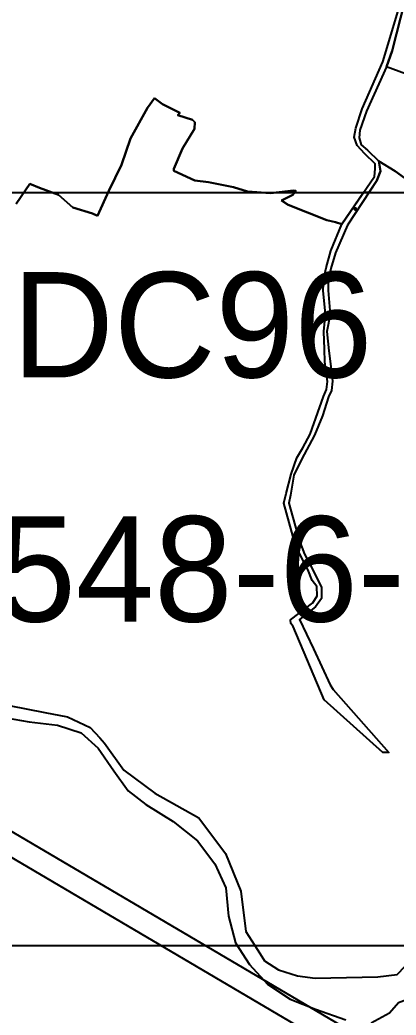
# Model space of a CAD drawing. Extents: x 548357 to 553070, y 1834500 to 1842500.
# Drawn here: x 550708 to 550958, y 1836954 to 1837615 of the extents above; entities that cross this region are included whole.
import ezdxf

# ---------------------------------------------------------------- set-up
doc = ezdxf.new("R2010")
doc.units = 0
for name, color, linetype in [('Level 10', 7, 'Continuous'), ('Level 11', 7, 'Continuous'), ('Level 30', 7, 'Continuous'), ('Level 52', 7, 'Continuous'), ('Level 55', 7, 'Continuous'), ('Level 61', 7, 'Continuous'), ('Level 62', 7, 'Continuous'), ('Level 8', 7, 'Continuous')]:
    doc.layers.add(name, color=color, linetype=linetype)

msp = doc.modelspace()

# ---------------------------------------------------------------- linework, layer by layer
at = {"layer": 'Level 10'}
for points in [[(550963.63, 1837627.04), (550955.24, 1837594.06), (550951.46, 1837583.48), (550938.15, 1837553.99), (550933.72, 1837541.54), (550933.45, 1837536.27), (550934.78, 1837531.64), (550938.94, 1837528.16), (550946.47, 1837520.93), (550947.46, 1837514.18), (550945.12, 1837507.98), (550925.53, 1837478.33), (550917.61, 1837460.04), (550914.48, 1837449.65), (550912.77, 1837442.35), (550912.86, 1837434.85), (550914.11, 1837418.89), (550911.8, 1837407.73), (550913.17, 1837394.88), (550914.52, 1837384.42), (550915.65, 1837374.8), (550914.92, 1837368.51), (550913.02, 1837364.31), (550908.88, 1837351.66), (550903.76, 1837338.95), (550894.97, 1837322.6), (550890.05, 1837312.29), (550887.65, 1837298.94), (550886.56, 1837293.69), (550893.59, 1837269.18), (550896.95, 1837259.91), (550901.88, 1837250.66), (550908.24, 1837237.71), (550908.41, 1837230.39), (550904.25, 1837224.79), (550893.72, 1837216.32), (550903, 1837197), (550914, 1837173), (550916, 1837170), (550953, 1837128), (550949, 1837128), (550910, 1837163), (550889.58, 1837211.68), (550888.05, 1837213.76), (550887.63, 1837216.16), (550902.6, 1837227.55), (550905.4, 1837232.08), (550905.18, 1837238.36), (550902.19, 1837242.27), (550899.31, 1837249.54), (550894.23, 1837259.47), (550890.36, 1837268.07), (550883.33, 1837293.61), (550884.78, 1837300.14), (550888.16, 1837312.88), (550891.9, 1837323.79), (550895.96, 1837330.5), (550900.7, 1837339.41), (550909.65, 1837364.46), (550911.6, 1837369.22), (550912.39, 1837374.54), (550910.58, 1837387.6), (550910.22, 1837395.92), (550909.82, 1837407.73), (550911.05, 1837419.13), (550909.38, 1837435.03), (550909.95, 1837443.09), (550911.34, 1837450.1), (550914.6, 1837461.36), (550921.74, 1837479.08), (550943.45, 1837510.59), (550944.04, 1837515.79), (550943.93, 1837519), (550937.06, 1837525.79), (550932.12, 1837531.28), (550929.93, 1837536.83), (550931.08, 1837542.78), (550935.37, 1837555.68), (550949.05, 1837586.89), (550961.32, 1837627.34)], [(550700.89, 1837159.29), (550724.47, 1837154.71), (550739.66, 1837151.76), (550754.7, 1837144.62), (550760.98, 1837137.83), (550764.15, 1837134.39), (550777.08, 1837116.44), (550797.71, 1837101.01), (550826.84, 1837084.79), (550844.59, 1837061.05), (550854.81, 1837035.95), (550858.09, 1837009.12), (550863.93, 1837000), (550868.71, 1836992.52), (550870.44, 1836989.82), (550879.82, 1836983.79), (550892.49, 1836979.83), (550904.08, 1836978.1), (550945.71, 1836979.02), (550958.6, 1836980.65), (550964, 1836986.12), (550972.62, 1837000), (550974.26, 1837002.64), (550976.94, 1837007)]]:
    msp.add_lwpolyline(points, dxfattribs=at)
at = {"layer": 'Level 11'}
for p, q in [((550930.03, 1837489.11), (550929.4, 1837489.11)), ((550930.65, 1837489.74), (550930.03, 1837489.11)), ((550930.03, 1837489.11), (550930.65, 1837488.49)), ((550930.65, 1837490.36), (550930.65, 1837489.74)), ((550931.28, 1837489.11), (550930.65, 1837489.74)), ((550930.65, 1837488.49), (550931.28, 1837489.11)), ((550930.65, 1837488.49), (550930.65, 1837487.86)), ((550931.9, 1837489.11), (550931.28, 1837489.11))]:
    msp.add_line(p, q, dxfattribs=at)
msp.add_circle((550930.65, 1837489.11), 0.15, dxfattribs=at)
at = {"layer": 'Level 30'}
for points in [[(551348.47, 1837748.51), (550483.82, 1837722.11), (550485.25, 1837709.99), (550679.92, 1837088.91), (551354.55, 1836691.65), (551571.93, 1836563.69), (551789.05, 1836436.87), (552264.96, 1836150.15)], [(550031.93, 1837602.33), (550348.99, 1837684.32), (550351.57, 1837684.99), (550448.4, 1837710.03), (550459.83, 1837721.37), (550468.77, 1837721.65), (550470.52, 1837706.85), (550667.33, 1837078.92), (551346.93, 1836678.72), (551564.34, 1836550.75), (551781.4, 1836423.97), (552265.29, 1836132.44)]]:
    msp.add_lwpolyline(points, dxfattribs=at)
at = {"layer": 'Level 52'}
for p, q in [((550705.48, 1837492.51), (550714.68, 1837505.71)), ((550714.68, 1837505.71), (550705.48, 1837492.51)), ((550921.74, 1837479.08), (550936.15, 1837500)), ((550936.15, 1837500), (550921.74, 1837479.08)), ((550936.15, 1837500), (550939.85, 1837500)), ((550939.85, 1837500), (550936.15, 1837500)), ((550852.14, 1837000), (550863.93, 1837000)), ((550863.93, 1837000), (550868.71, 1836992.52))]:
    msp.add_line(p, q, dxfattribs=at)
for points in [[(550951.46, 1837583.48), (550955.24, 1837594.06), (550963.63, 1837627.04)], [(551025.65, 1837541.75), (550999.41, 1837558.46), (550980.39, 1837572.1), (550964.12, 1837578.9), (550951.46, 1837583.48)], [(550759.6, 1837484.48), (550767.09, 1837501.21), (550775.39, 1837518.34), (550781.48, 1837535.8), (550792.68, 1837556.21), (550797.38, 1837562.65)], [(550797.38, 1837562.65), (550792.68, 1837556.21), (550781.48, 1837535.8), (550775.39, 1837518.34), (550767.09, 1837501.21), (550759.6, 1837484.48)], [(550797.38, 1837562.65), (550802.73, 1837558.77), (550814.28, 1837553.05), (550812.88, 1837551.35), (550822.6, 1837548.31), (550824.17, 1837546.83)], [(550824.17, 1837546.83), (550822.6, 1837548.31), (550812.88, 1837551.35), (550814.28, 1837553.05), (550802.73, 1837558.77), (550797.38, 1837562.65)], [(550824.17, 1837546.83), (550823.95, 1837542.34), (550816.01, 1837529.3), (550810.26, 1837515.7), (550810.33, 1837514.32), (550824.09, 1837507.9), (550833.35, 1837506.89), (550849.91, 1837503.55), (550859.18, 1837500.71), (550874.34, 1837499.6), (550889.76, 1837501.36), (550891.22, 1837501.2), (550889.21, 1837498.48), (550881.68, 1837494.65)], [(550881.68, 1837494.65), (550889.21, 1837498.48), (550891.22, 1837501.2), (550889.76, 1837501.36), (550874.34, 1837499.6), (550859.18, 1837500.71), (550849.91, 1837503.55), (550833.35, 1837506.89), (550824.09, 1837507.9), (550810.33, 1837514.32), (550810.26, 1837515.7), (550816.01, 1837529.3), (550823.95, 1837542.34), (550824.17, 1837546.83)], [(550939.85, 1837500), (550945.12, 1837507.98), (550947.46, 1837514.18), (550946.47, 1837520.93)], [(550946.47, 1837520.93), (550947.46, 1837514.18), (550945.12, 1837507.98), (550939.85, 1837500)], [(550946.47, 1837520.93), (550957.3, 1837514.22), (550968.48, 1837505.9), (550979.33, 1837498.32), (550982.37, 1837497.27)], [(550982.37, 1837497.27), (550979.33, 1837498.32), (550968.48, 1837505.9), (550957.3, 1837514.22), (550946.47, 1837520.93)], [(550714.68, 1837505.71), (550720.92, 1837503.03), (550733.62, 1837498.44), (550743.15, 1837490.16)], [(550743.15, 1837490.16), (550733.62, 1837498.44), (550720.92, 1837503.03), (550714.68, 1837505.71)], [(550881.68, 1837494.65), (550886.2, 1837491.77), (550911.81, 1837481.58), (550917.71, 1837480.37), (550921.74, 1837479.08)], [(550921.74, 1837479.08), (550917.71, 1837480.37), (550911.81, 1837481.58), (550886.2, 1837491.77), (550881.68, 1837494.65)], [(550743.15, 1837490.16), (550756.16, 1837486.05), (550759.6, 1837484.48)], [(550759.6, 1837484.48), (550756.16, 1837486.05), (550743.15, 1837490.16)], [(550904.08, 1836978.1), (550945.71, 1836979.02), (550958.6, 1836980.65), (550964, 1836986.12), (550972.62, 1837000)], [(550868.71, 1836992.52), (550870.44, 1836989.82), (550879.82, 1836983.79), (550892.49, 1836979.83), (550904.08, 1836978.1)]]:
    msp.add_lwpolyline(points, dxfattribs=at)
at = {"layer": 'Level 61'}
for p, q in [((549500, 1837500), (552500, 1837500)), ((550000, 1837000), (552000, 1837000))]:
    msp.add_line(p, q, dxfattribs=at)
at = {"layer": 'Level 8'}
for points in [[(550698.77, 1837151.03), (550714.13, 1837148.47), (550732.96, 1837146.35), (550748.69, 1837141.11), (550759.87, 1837130.96)], [(550759.87, 1837130.96), (550770.35, 1837115.92), (550779.79, 1837102.63), (550791.67, 1837093.54), (550809.84, 1837082.35), (550825.92, 1837069.42), (550837.46, 1837054.03), (550844.81, 1837038.29), (550846.55, 1837019.41), (550851.11, 1837001.57), (550860.54, 1836987.24), (550872.43, 1836974.31), (550887.46, 1836964.17), (550904.24, 1836957.53), (550924.51, 1836950.53)], [(550941.29, 1836948.43), (550953.52, 1836955.08), (550959.45, 1836961.97), (550969.51, 1836965.79), (550995.28, 1836952.15)]]:
    msp.add_lwpolyline(points, dxfattribs=at)

# ---------------------------------------------------------------- texts
at = {"layer": 'Level 55'}
msp.add_text('839548-6-d', height=70, dxfattribs=at).set_placement((550536.9, 1837215))
at = {"layer": 'Level 62'}
msp.add_text('DC96', height=70, dxfattribs=at).set_placement((550702.8, 1837377.18))

doc.saveas('drawing.dxf')
